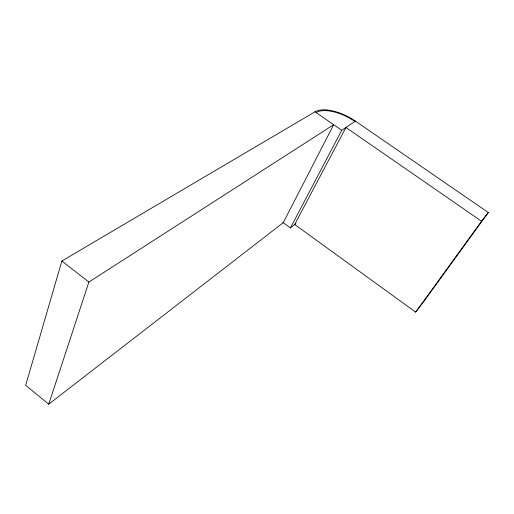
<?xml version="1.0" encoding="UTF-8"?>
<svg xmlns="http://www.w3.org/2000/svg" width="514" height="514" viewBox="0 0 514 514"><rect width="100%" height="100%" fill="white"/><g stroke="black" fill="none" stroke-linecap="round" stroke-linejoin="round"><path stroke-width="0.77" d="M488.3 212.545L481.522 221.219L345.922 127.478L294.708 224.496L415.659 312.12L423.144 302.418L488.3 212.545L355.444 121.131A33.494 15.497 28.2 0 0 314.998 111.789L61.86 261.022L25.7 385.282L48.746 404.177L283.253 222.665L333.663 124.716L88.877 282.064L48.746 404.177M282.7 222.26L290.449 227.888L341.714 130.293L355.444 121.131M415.659 312.12L481.522 221.219M290.449 227.888L295.923 223.532M314.998 111.789L341.714 130.293M61.86 261.022L88.877 282.064M316.065 112.521A32.151 14.88 28.2 0 1 354.911 121.484"/></g></svg>
